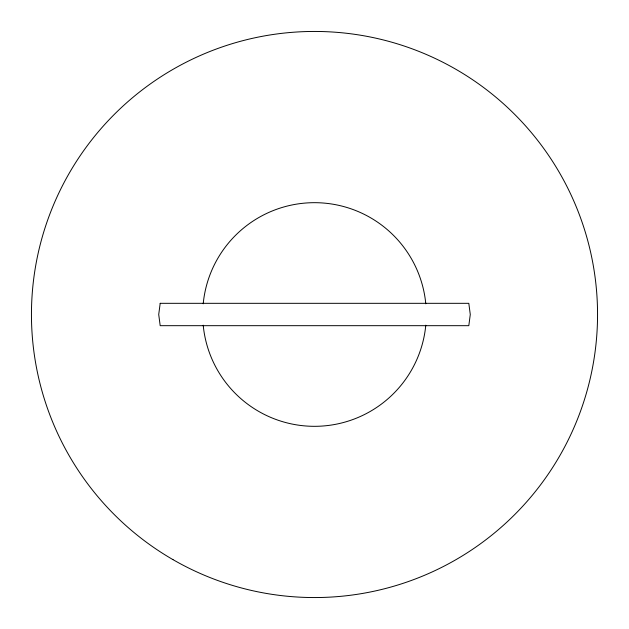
<?xml version="1.0" encoding="UTF-8"?>
<svg xmlns="http://www.w3.org/2000/svg" width="629" height="629" viewBox="0 0 629 629"><rect width="100%" height="100%" fill="white"/><g stroke="black" fill="none" stroke-linecap="round" stroke-linejoin="round"><path stroke-width="0.94" d="M425.794 325.193A111.805 111.805 0 0 1 203.206 325.193M203.206 303.807A111.805 111.805 0 0 1 425.794 303.807M160.191 303.32L158.72 314.5L160.191 325.68L468.809 325.68L470.28 314.5L468.809 303.32L160.191 303.32M172.975 559.629A283.05 283.05 0 0 0 597.55 314.5A283.05 283.05 0 0 0 172.975 69.371A283.05 283.05 0 0 0 172.975 559.629"/></g></svg>
